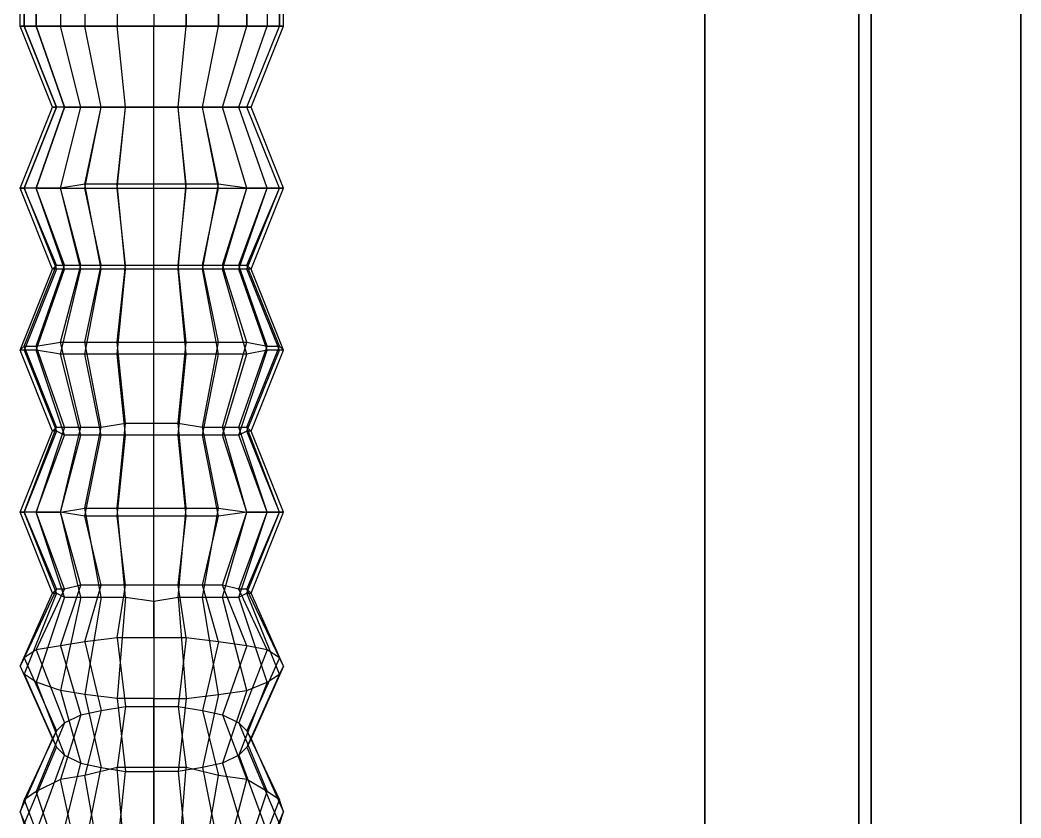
# Model space of a CAD drawing. Header units: metres. Extents: x 114 to 218, y 8 to 180.
# Drawn here: x 174.588 to 178.387, y 123.226 to 126.256 of the extents above; entities that cross this region are included whole.
import ezdxf

# ---------------------------------------------------------------- set-up
doc = ezdxf.new("R2010")
doc.units = ezdxf.units.M
doc.header["$MEASUREMENT"] = 0
for name, color, linetype in [('M-SA2S-Flex', 7, 'Continuous'), ('M-SA2S-Round', 7, 'Continuous'), ('S-3D-BEAM', 7, 'Continuous')]:
    doc.layers.add(name, color=color, linetype=linetype)

msp = doc.modelspace()

# ---------------------------------------------------------------- linework, layer by layer
at = {"layer": 'M-SA2S-Flex', "color": 5, "true_color": 0x0000ff}
for points in [[(174.6492, 126.2327), (174.7569, 125.925), (174.7261, 125.925), (174.603, 125.6174), (174.5877, 125.6174), (174.7107, 125.925), (174.7261, 125.925), (174.603, 126.2327)], [(174.603, 126.2327), (174.7261, 125.925), (174.7107, 125.925), (174.5877, 126.2327)], [(175.0953, 126.2327), (175.2183, 126.2327), (175.3414, 126.2327), (175.449, 126.2327), (175.526, 126.2327), (175.5721, 126.2327), (175.5875, 126.2327), (175.5721, 126.2327), (175.526, 126.2327), (175.449, 126.2327), (175.3414, 126.2327), (175.2183, 126.2327), (175.0953, 126.2327), (174.9568, 126.2327), (174.8338, 126.2327), (174.7415, 126.2327), (174.6492, 126.2327), (174.603, 126.2327), (174.5877, 126.2327), (174.603, 126.2327), (174.6492, 126.2327), (174.7415, 126.2327), (174.8338, 126.2327), (174.9568, 126.2327), (175.0953, 126.2327)], [(174.5877, 126.2327), (174.5877, 126.2327)], [(174.603, 126.2327), (174.603, 126.2327)], [(174.603, 126.2327), (174.603, 126.2327)], [(174.8184, 125.925), (174.7569, 125.925), (174.6492, 126.2327)], [(174.6492, 126.2327), (174.6492, 126.2327)], [(174.6492, 126.2327), (174.6492, 126.2327)], [(174.7569, 125.925), (174.8184, 125.925), (174.7415, 126.2327)], [(174.8953, 125.925), (174.8184, 125.925), (174.7415, 126.2327)], [(174.7415, 126.2327), (174.7415, 126.2327)], [(174.7415, 126.2327), (174.7415, 126.2327)], [(174.8184, 125.925), (174.8953, 125.925), (174.8338, 126.2327)], [(174.9876, 125.925), (174.8953, 125.925), (174.8338, 126.2327)], [(174.8338, 126.2327), (174.8338, 126.2327)], [(174.8338, 126.2327), (174.8338, 126.2327)], [(174.8953, 125.925), (174.9876, 125.925), (174.9568, 126.2327)], [(175.0953, 125.925), (174.9876, 125.925), (174.9568, 126.2327)], [(174.9568, 126.2327), (174.9568, 126.2327)], [(174.9568, 126.2327), (174.9568, 126.2327)], [(174.9876, 125.925), (175.0953, 125.925), (175.0953, 126.2327)], [(175.0953, 125.925), (175.1876, 125.925), (175.2183, 126.2327)], [(175.1876, 125.925), (175.0953, 125.925), (175.0953, 126.2327)], [(175.0953, 126.2327), (175.0953, 126.2327)], [(175.0953, 126.2327), (175.0953, 126.2327)], [(175.1876, 125.925), (175.2798, 125.925), (175.3414, 126.2327)], [(175.2798, 125.925), (175.1876, 125.925), (175.2183, 126.2327)], [(175.2183, 126.2327), (175.2183, 126.2327)], [(175.2183, 126.2327), (175.2183, 126.2327)], [(175.2798, 125.925), (175.3568, 125.925), (175.449, 126.2327)], [(175.3568, 125.925), (175.2798, 125.925), (175.3414, 126.2327)], [(175.3414, 126.2327), (175.3414, 126.2327)], [(175.3414, 126.2327), (175.3414, 126.2327)], [(175.3568, 125.925), (175.4183, 125.925), (175.526, 126.2327)], [(175.4183, 125.925), (175.3568, 125.925), (175.449, 126.2327)], [(175.4183, 125.925), (175.449, 125.925), (175.5721, 126.2327)], [(175.449, 125.925), (175.4183, 125.925), (175.526, 126.2327)], [(175.449, 125.925), (175.4644, 125.925), (175.5875, 126.2327)], [(175.4644, 125.925), (175.449, 125.925), (175.5721, 126.2327)], [(175.449, 126.2327), (175.449, 126.2327)], [(175.449, 126.2327), (175.449, 126.2327)], [(175.526, 126.2327), (175.526, 126.2327)], [(175.526, 126.2327), (175.526, 126.2327)], [(175.5721, 126.2327), (175.5721, 126.2327)], [(175.5721, 126.2327), (175.5721, 126.2327)], [(175.5875, 126.2327), (175.5875, 126.2327)], [(174.7569, 125.925), (174.6492, 125.6174), (174.603, 125.6174), (174.7261, 125.3098), (174.7107, 125.3098), (174.5877, 125.6174), (174.603, 125.6174), (174.7261, 125.925)], [(174.6492, 125.6174), (174.7415, 125.6174), (174.8184, 125.925)], [(174.7415, 125.6174), (174.6492, 125.6174), (174.7569, 125.925)], [(174.7107, 125.925), (174.7107, 125.925)], [(174.7569, 125.925), (174.7261, 125.925)], [(174.7261, 125.925), (174.7261, 125.925)], [(174.7261, 125.925), (174.7261, 125.925)], [(174.7415, 125.6174), (174.8338, 125.6174), (174.8953, 125.925)], [(174.8338, 125.6328), (174.7415, 125.6174), (174.8184, 125.925)], [(174.7569, 125.925), (174.7569, 125.925)], [(174.7569, 125.925), (174.7569, 125.925)], [(174.8184, 125.925), (174.8184, 125.925)], [(174.8184, 125.925), (174.8184, 125.925)], [(174.8338, 125.6174), (174.9568, 125.6174), (174.9876, 125.925)], [(174.9568, 125.6328), (174.8338, 125.6328), (174.8953, 125.925)], [(174.8953, 125.925), (174.8953, 125.925)], [(174.8953, 125.925), (174.8953, 125.925)], [(174.9568, 125.6174), (175.0953, 125.6174), (175.0953, 125.925)], [(175.0953, 125.6328), (174.9568, 125.6328), (174.9876, 125.925)], [(174.9876, 125.925), (174.9876, 125.925)], [(174.9876, 125.925), (174.9876, 125.925)], [(175.0953, 125.6174), (175.2183, 125.6174), (175.1876, 125.925)], [(175.2183, 125.6328), (175.0953, 125.6328), (175.0953, 125.925)], [(175.0953, 125.925), (175.0953, 125.925)], [(175.0953, 125.925), (175.0953, 125.925)], [(175.3414, 125.6328), (175.2183, 125.6328), (175.1876, 125.925)], [(175.1876, 125.925), (175.1876, 125.925)], [(175.1876, 125.925), (175.1876, 125.925)], [(175.2183, 125.6174), (175.3414, 125.6174), (175.2798, 125.925)], [(175.449, 125.6174), (175.3414, 125.6328), (175.2798, 125.925)], [(175.2798, 125.925), (175.2798, 125.925)], [(175.2798, 125.925), (175.2798, 125.925)], [(175.3414, 125.6174), (175.449, 125.6174), (175.3568, 125.925)], [(175.526, 125.6174), (175.449, 125.6174), (175.3568, 125.925)], [(175.3568, 125.925), (175.3568, 125.925)], [(175.3568, 125.925), (175.3568, 125.925)], [(175.449, 125.6174), (175.526, 125.6174), (175.4183, 125.925)], [(175.5721, 125.6174), (175.526, 125.6174), (175.4183, 125.925)], [(175.4183, 125.925), (175.4183, 125.925)], [(175.4183, 125.925), (175.4183, 125.925)], [(175.526, 125.6174), (175.5721, 125.6174), (175.449, 125.925)], [(175.5875, 125.6174), (175.5721, 125.6174), (175.449, 125.925)], [(175.449, 125.925), (175.449, 125.925)], [(175.449, 125.925), (175.449, 125.925)], [(175.5721, 125.6174), (175.5875, 125.6174), (175.4644, 125.925)], [(175.4644, 125.925), (175.4644, 125.925)], [(174.7261, 125.3098), (174.603, 125.0021), (174.5877, 125.0021), (174.7107, 125.3098), (174.7261, 125.3251), (174.603, 125.6174)], [(174.5877, 125.6174), (174.5877, 125.6174)], [(174.6492, 125.6174), (174.603, 125.6174)], [(174.603, 125.6174), (174.603, 125.6174)], [(174.603, 125.6174), (174.603, 125.6174)], [(174.7261, 125.3251), (174.7569, 125.3251), (174.6492, 125.6174)], [(174.8184, 125.3098), (174.7569, 125.3098), (174.6492, 125.6174)], [(174.6492, 125.6174), (174.6492, 125.6174)], [(174.6492, 125.6174), (174.6492, 125.6174)], [(174.7569, 125.3251), (174.8184, 125.3251), (174.7415, 125.6174)], [(174.8953, 125.3098), (174.8184, 125.3098), (174.7415, 125.6174)], [(174.7415, 125.6174), (174.7415, 125.6174)], [(174.7415, 125.6174), (174.7415, 125.6174)], [(174.8184, 125.3251), (174.8953, 125.3251), (174.8338, 125.6174)], [(174.9876, 125.3098), (174.8953, 125.3098), (174.8338, 125.6328)], [(174.8338, 125.6328), (174.8338, 125.6328)], [(174.8338, 125.6174), (174.8338, 125.6174)], [(174.8953, 125.3251), (174.9876, 125.3251), (174.9568, 125.6174)], [(175.0953, 125.3098), (174.9876, 125.3098), (174.9568, 125.6328)], [(174.9568, 125.6328), (174.9568, 125.6328)], [(174.9568, 125.6174), (174.9568, 125.6174)], [(174.9876, 125.3251), (175.0953, 125.3251), (175.0953, 125.6174)], [(175.1876, 125.3098), (175.0953, 125.3098), (175.0953, 125.6328)], [(175.0953, 125.6328), (175.0953, 125.6328)], [(175.0953, 125.3251), (175.1876, 125.3251), (175.2183, 125.6174)], [(175.0953, 125.6174), (175.0953, 125.6174)], [(175.2798, 125.3098), (175.1876, 125.3098), (175.2183, 125.6328)], [(175.1876, 125.3251), (175.2798, 125.3251), (175.3414, 125.6174)], [(175.2183, 125.6328), (175.2183, 125.6328)], [(175.2183, 125.6174), (175.2183, 125.6174)], [(175.3568, 125.3098), (175.2798, 125.3098), (175.3414, 125.6328)], [(175.2798, 125.3251), (175.3568, 125.3251), (175.449, 125.6174)], [(175.3414, 125.6328), (175.3414, 125.6328)], [(175.3414, 125.6174), (175.3414, 125.6174)], [(175.3568, 125.3251), (175.4183, 125.3251), (175.526, 125.6174)], [(175.4183, 125.3098), (175.3568, 125.3098), (175.449, 125.6174)], [(175.4183, 125.3251), (175.449, 125.3251), (175.5721, 125.6174)], [(175.449, 125.3098), (175.4183, 125.3098), (175.526, 125.6174)], [(175.449, 125.3251), (175.4644, 125.3098), (175.5875, 125.6174)], [(175.4644, 125.3098), (175.449, 125.3098), (175.5721, 125.6174)], [(175.449, 125.6174), (175.449, 125.6174)], [(175.449, 125.6174), (175.449, 125.6174)], [(175.526, 125.6174), (175.526, 125.6174)], [(175.526, 125.6174), (175.526, 125.6174)], [(175.5721, 125.6174), (175.5721, 125.6174)], [(175.5721, 125.6174), (175.5721, 125.6174)], [(175.5875, 125.6174), (175.5875, 125.6174)], [(174.603, 125.0021), (174.7261, 124.6945), (174.7107, 124.6945), (174.5877, 125.0021), (174.603, 125.0175), (174.7261, 125.3251)], [(174.603, 125.0175), (174.6492, 125.0175), (174.7569, 125.3251)], [(174.6492, 125.0175), (174.7415, 125.0329), (174.8184, 125.3251)], [(174.7415, 124.9867), (174.6492, 125.0021), (174.7569, 125.3098)], [(174.7107, 125.3098), (174.7107, 125.3098)], [(174.7261, 125.3251), (174.7261, 125.3251)], [(174.7569, 125.3098), (174.7261, 125.3098)], [(174.7261, 125.3098), (174.7261, 125.3098)], [(174.7415, 125.0329), (174.8338, 125.0329), (174.8953, 125.3251)], [(174.8338, 124.9867), (174.7415, 124.9867), (174.8184, 125.3098)], [(174.7569, 125.3251), (174.7569, 125.3251)], [(174.7569, 125.3098), (174.7569, 125.3098)], [(174.8184, 125.3251), (174.8184, 125.3251)], [(174.8184, 125.3098), (174.8184, 125.3098)], [(174.8338, 125.0329), (174.9568, 125.0329), (174.9876, 125.3251)], [(174.9568, 124.9867), (174.8338, 124.9867), (174.8953, 125.3098)], [(174.8953, 125.3251), (174.8953, 125.3251)], [(174.8953, 125.3098), (174.8953, 125.3098)], [(174.9568, 125.0329), (175.0953, 125.0329), (175.0953, 125.3251)], [(175.0953, 124.9867), (174.9568, 124.9867), (174.9876, 125.3098)], [(174.9876, 125.3251), (174.9876, 125.3251)], [(174.9876, 125.3098), (174.9876, 125.3098)], [(175.0953, 125.0329), (175.2183, 125.0329), (175.1876, 125.3251)], [(175.0953, 125.3251), (175.0953, 125.3251)], [(175.2183, 124.9867), (175.0953, 124.9867), (175.0953, 125.3098)], [(175.0953, 125.3098), (175.0953, 125.3098)], [(175.1876, 125.3251), (175.1876, 125.3251)], [(175.3414, 124.9867), (175.2183, 124.9867), (175.1876, 125.3098)], [(175.1876, 125.3098), (175.1876, 125.3098)], [(175.2183, 125.0329), (175.3414, 125.0329), (175.2798, 125.3251)], [(175.2798, 125.3251), (175.2798, 125.3251)], [(175.449, 124.9867), (175.3414, 124.9867), (175.2798, 125.3098)], [(175.2798, 125.3098), (175.2798, 125.3098)], [(175.3414, 125.0329), (175.449, 125.0329), (175.3568, 125.3251)], [(175.3568, 125.3251), (175.3568, 125.3251)], [(175.526, 125.0021), (175.449, 124.9867), (175.3568, 125.3098)], [(175.3568, 125.3098), (175.3568, 125.3098)], [(175.449, 125.0329), (175.526, 125.0175), (175.4183, 125.3251)], [(175.4183, 125.3251), (175.4183, 125.3251)], [(175.5721, 125.0021), (175.526, 125.0021), (175.4183, 125.3098)], [(175.4183, 125.3098), (175.4183, 125.3098)], [(175.526, 125.0175), (175.5721, 125.0175), (175.449, 125.3251)], [(175.449, 125.3251), (175.449, 125.3251)], [(175.5875, 125.0021), (175.5721, 125.0021), (175.449, 125.3098)], [(175.449, 125.3098), (175.449, 125.3098)], [(175.5721, 125.0175), (175.5875, 125.0021), (175.4644, 125.3098)], [(175.4644, 125.3098), (175.4644, 125.3098)], [(174.7261, 124.6945), (174.603, 124.3869), (174.5877, 124.3869), (174.7107, 124.6945), (174.7261, 124.7099), (174.603, 125.0175)], [(174.5877, 125.0021), (174.5877, 125.0021)], [(174.603, 125.0175), (174.603, 125.0175)], [(174.6492, 125.0021), (174.603, 125.0021)], [(174.603, 125.0021), (174.603, 125.0021)], [(174.7261, 124.7099), (174.7569, 124.7099), (174.6492, 125.0175)], [(174.6492, 125.0175), (174.6492, 125.0175)], [(174.8184, 124.6791), (174.7569, 124.6791), (174.6492, 125.0021)], [(174.6492, 125.0021), (174.6492, 125.0021)], [(174.7569, 124.7099), (174.8184, 124.7099), (174.7415, 125.0329)], [(174.7415, 125.0329), (174.7415, 125.0329)], [(174.8184, 124.7099), (174.8953, 124.7099), (174.8338, 125.0329)], [(174.8338, 125.0329), (174.8338, 125.0329)], [(174.8953, 124.7099), (174.9876, 124.7253), (174.9568, 125.0329)], [(174.9568, 125.0329), (174.9568, 125.0329)], [(174.9876, 124.7253), (175.0953, 124.7253), (175.0953, 125.0329)], [(175.0953, 124.7253), (175.1876, 124.7253), (175.2183, 125.0329)], [(175.0953, 125.0329), (175.0953, 125.0329)], [(175.1876, 124.7253), (175.2798, 124.7099), (175.3414, 125.0329)], [(175.2183, 125.0329), (175.2183, 125.0329)], [(175.2798, 124.7099), (175.3568, 124.7099), (175.449, 125.0329)], [(175.3414, 125.0329), (175.3414, 125.0329)], [(175.3568, 124.7099), (175.4183, 124.7099), (175.526, 125.0175)], [(175.4183, 124.7099), (175.449, 124.7099), (175.5721, 125.0175)], [(175.449, 124.6945), (175.4183, 124.6791), (175.526, 125.0021)], [(175.449, 125.0329), (175.449, 125.0329)], [(175.449, 124.7099), (175.4644, 124.6945), (175.5875, 125.0021)], [(175.4644, 124.6945), (175.449, 124.6945), (175.5721, 125.0021)], [(175.526, 125.0175), (175.526, 125.0175)], [(175.526, 125.0021), (175.526, 125.0021)], [(175.5721, 125.0175), (175.5721, 125.0175)], [(175.5721, 125.0021), (175.5721, 125.0021)], [(175.5875, 125.0021), (175.5875, 125.0021)], [(174.8953, 124.6791), (174.8184, 124.6791), (174.7415, 124.9867)], [(174.7415, 124.9867), (174.7415, 124.9867)], [(174.9876, 124.6791), (174.8953, 124.6791), (174.8338, 124.9867)], [(174.8338, 124.9867), (174.8338, 124.9867)], [(175.0953, 124.6791), (174.9876, 124.6791), (174.9568, 124.9867)], [(174.9568, 124.9867), (174.9568, 124.9867)], [(175.1876, 124.6791), (175.0953, 124.6791), (175.0953, 124.9867)], [(175.0953, 124.9867), (175.0953, 124.9867)], [(175.2798, 124.6791), (175.1876, 124.6791), (175.2183, 124.9867)], [(175.2183, 124.9867), (175.2183, 124.9867)], [(175.3568, 124.6791), (175.2798, 124.6791), (175.3414, 124.9867)], [(175.3414, 124.9867), (175.3414, 124.9867)], [(175.4183, 124.6791), (175.3568, 124.6791), (175.449, 124.9867)], [(175.449, 124.9867), (175.449, 124.9867)], [(174.7569, 124.7099), (174.6492, 124.3869), (174.603, 124.3869), (174.7261, 124.0946), (174.7107, 124.0792), (174.5877, 124.3869), (174.603, 124.3869), (174.7261, 124.7099)], [(174.6492, 124.3869), (174.7415, 124.3869), (174.8184, 124.7099)], [(174.7107, 124.6945), (174.7107, 124.6945)], [(174.7261, 124.7099), (174.7261, 124.7099)], [(174.7569, 124.6791), (174.7261, 124.6945)], [(174.7261, 124.6945), (174.7261, 124.6945)], [(174.7415, 124.3869), (174.8338, 124.4022), (174.8953, 124.7099)], [(174.7569, 124.7099), (174.7569, 124.7099)], [(174.8184, 124.7099), (174.8184, 124.7099)], [(174.8338, 124.4022), (174.9568, 124.4022), (174.9876, 124.7253)], [(174.8953, 124.7099), (174.8953, 124.7099)], [(174.9568, 124.4022), (175.0953, 124.4022), (175.0953, 124.7253)], [(174.9876, 124.7253), (174.9876, 124.7253)], [(175.0953, 124.4022), (175.2183, 124.4022), (175.1876, 124.7253)], [(175.0953, 124.7253), (175.0953, 124.7253)], [(175.1876, 124.7253), (175.1876, 124.7253)], [(175.2183, 124.4022), (175.3414, 124.4022), (175.2798, 124.7099)], [(175.2798, 124.7099), (175.2798, 124.7099)], [(175.3414, 124.4022), (175.449, 124.3869), (175.3568, 124.7099)], [(175.3568, 124.7099), (175.3568, 124.7099)], [(175.449, 124.3869), (175.526, 124.3869), (175.4183, 124.7099)], [(175.4183, 124.7099), (175.4183, 124.7099)], [(175.526, 124.3869), (175.5721, 124.3869), (175.449, 124.7099)], [(175.449, 124.7099), (175.449, 124.7099)], [(175.5875, 124.3869), (175.5721, 124.3869), (175.449, 124.6945)], [(175.449, 124.6945), (175.449, 124.6945)], [(175.5721, 124.3869), (175.5875, 124.3869), (175.4644, 124.6945)], [(175.4644, 124.6945), (175.4644, 124.6945)], [(174.7415, 124.3869), (174.6492, 124.3869), (174.7569, 124.6791)], [(174.8338, 124.3715), (174.7415, 124.3869), (174.8184, 124.6791)], [(174.7569, 124.6791), (174.7569, 124.6791)], [(174.8184, 124.6791), (174.8184, 124.6791)], [(174.9568, 124.3715), (174.8338, 124.3715), (174.8953, 124.6791)], [(174.8953, 124.6791), (174.8953, 124.6791)], [(175.0953, 124.3715), (174.9568, 124.3715), (174.9876, 124.6791)], [(174.9876, 124.6791), (174.9876, 124.6791)], [(175.2183, 124.3715), (175.0953, 124.3715), (175.0953, 124.6791)], [(175.0953, 124.6791), (175.0953, 124.6791)], [(175.3414, 124.3715), (175.2183, 124.3715), (175.1876, 124.6791)], [(175.1876, 124.6791), (175.1876, 124.6791)], [(175.449, 124.3869), (175.3414, 124.3715), (175.2798, 124.6791)], [(175.2798, 124.6791), (175.2798, 124.6791)], [(175.526, 124.3869), (175.449, 124.3869), (175.3568, 124.6791)], [(175.3568, 124.6791), (175.3568, 124.6791)], [(175.5721, 124.3869), (175.526, 124.3869), (175.4183, 124.6791)], [(175.4183, 124.6791), (175.4183, 124.6791)], [(174.8184, 124.0638), (174.8953, 124.0638), (174.8338, 124.4022)], [(174.8338, 124.4022), (174.8338, 124.4022)], [(174.8953, 124.0638), (174.9876, 124.0638), (174.9568, 124.4022)], [(174.9568, 124.4022), (174.9568, 124.4022)], [(174.9876, 124.0638), (175.0953, 124.0485), (175.0953, 124.4022)], [(175.0953, 124.0485), (175.1876, 124.0638), (175.2183, 124.4022)], [(175.0953, 124.4022), (175.0953, 124.4022)], [(175.1876, 124.0638), (175.2798, 124.0638), (175.3414, 124.4022)], [(175.2183, 124.4022), (175.2183, 124.4022)], [(175.3414, 124.4022), (175.3414, 124.4022)], [(174.7261, 124.0946), (174.603, 123.8331), (174.5877, 123.8024), (174.7107, 124.0792), (174.7261, 124.0792), (174.603, 124.3869)], [(174.5877, 124.3869), (174.5877, 124.3869)], [(174.6492, 124.3869), (174.603, 124.3869)], [(174.603, 124.3869), (174.603, 124.3869)], [(174.603, 124.3869), (174.603, 124.3869)], [(174.7261, 124.0792), (174.7569, 124.0638), (174.6492, 124.3869)], [(174.8184, 124.11), (174.7569, 124.0946), (174.6492, 124.3869)], [(174.6492, 124.3869), (174.6492, 124.3869)], [(174.6492, 124.3869), (174.6492, 124.3869)], [(174.7569, 124.0638), (174.8184, 124.0638), (174.7415, 124.3869)], [(174.8953, 124.11), (174.8184, 124.11), (174.7415, 124.3869)], [(174.7415, 124.3869), (174.7415, 124.3869)], [(174.7415, 124.3869), (174.7415, 124.3869)], [(174.9876, 124.11), (174.8953, 124.11), (174.8338, 124.3715)], [(174.8338, 124.3715), (174.8338, 124.3715)], [(175.0953, 124.11), (174.9876, 124.11), (174.9568, 124.3715)], [(174.9568, 124.3715), (174.9568, 124.3715)], [(175.1876, 124.11), (175.0953, 124.11), (175.0953, 124.3715)], [(175.0953, 124.3715), (175.0953, 124.3715)], [(175.2798, 124.11), (175.1876, 124.11), (175.2183, 124.3715)], [(175.2183, 124.3715), (175.2183, 124.3715)], [(175.2798, 124.0638), (175.3568, 124.0638), (175.449, 124.3869)], [(175.3568, 124.11), (175.2798, 124.11), (175.3414, 124.3715)], [(175.3414, 124.3715), (175.3414, 124.3715)], [(175.3568, 124.0638), (175.4183, 124.0638), (175.526, 124.3869)], [(175.4183, 124.0946), (175.3568, 124.11), (175.449, 124.3869)], [(175.4183, 124.0638), (175.449, 124.0792), (175.5721, 124.3869)], [(175.449, 124.0946), (175.4183, 124.0946), (175.526, 124.3869)], [(175.449, 124.0792), (175.4644, 124.0792), (175.5875, 124.3869)], [(175.4644, 124.0792), (175.449, 124.0946), (175.5721, 124.3869)], [(175.449, 124.3869), (175.449, 124.3869)], [(175.449, 124.3869), (175.449, 124.3869)], [(175.526, 124.3869), (175.526, 124.3869)], [(175.526, 124.3869), (175.526, 124.3869)], [(175.5721, 124.3869), (175.5721, 124.3869)], [(175.5721, 124.3869), (175.5721, 124.3869)], [(175.5875, 124.3869), (175.5875, 124.3869)], [(174.7415, 123.8793), (174.6492, 123.8639), (174.7569, 124.0946)], [(174.7569, 124.0946), (174.7261, 124.0946)], [(174.7261, 124.0946), (174.7261, 124.0946)], [(174.8338, 123.8946), (174.7415, 123.8793), (174.8184, 124.11)], [(174.7569, 124.0946), (174.7569, 124.0946)], [(174.8184, 124.11), (174.8184, 124.11)], [(174.9568, 123.91), (174.8338, 123.8946), (174.8953, 124.11)], [(174.8953, 124.11), (174.8953, 124.11)], [(175.0953, 123.91), (174.9568, 123.91), (174.9876, 124.11)], [(174.9876, 124.11), (174.9876, 124.11)], [(175.2183, 123.91), (175.0953, 123.91), (175.0953, 124.11)], [(175.0953, 124.11), (175.0953, 124.11)], [(175.3414, 123.8946), (175.2183, 123.91), (175.1876, 124.11)], [(175.1876, 124.11), (175.1876, 124.11)], [(175.449, 123.8793), (175.3414, 123.8946), (175.2798, 124.11)], [(175.2798, 124.11), (175.2798, 124.11)], [(175.526, 123.8639), (175.449, 123.8793), (175.3568, 124.11)], [(175.3568, 124.11), (175.3568, 124.11)], [(175.5721, 123.8331), (175.526, 123.8639), (175.4183, 124.0946)], [(175.4183, 124.0946), (175.4183, 124.0946)], [(175.5875, 123.8024), (175.5721, 123.8331), (175.449, 124.0946)], [(175.449, 124.0946), (175.449, 124.0946)], [(174.7261, 124.0792), (174.603, 123.7716)], [(174.7569, 124.0638), (174.6492, 123.7408)], [(174.7107, 124.0792), (174.7107, 124.0792)], [(174.7261, 124.0792), (174.7261, 124.0792)], [(174.8184, 124.0638), (174.7415, 123.7101)], [(174.7569, 124.0638), (174.7569, 124.0638)], [(174.8184, 124.0638), (174.8184, 124.0638)], [(174.8953, 124.0638), (174.8338, 123.6947)], [(174.8953, 124.0638), (174.8953, 124.0638)], [(174.9876, 124.0638), (174.9568, 123.6793)], [(174.9876, 124.0638), (174.9876, 124.0638)], [(175.0953, 124.0485), (175.0953, 123.6793)], [(175.0953, 124.0485), (175.0953, 124.0485)], [(175.1876, 124.0638), (175.2183, 123.6793), (175.3414, 123.6947), (175.2798, 124.0638)], [(175.1876, 124.0638), (175.1876, 124.0638)], [(175.2798, 124.0638), (175.2798, 124.0638)], [(175.3414, 123.6947), (175.449, 123.7101), (175.3568, 124.0638)], [(175.3568, 124.0638), (175.3568, 124.0638)], [(175.449, 123.7101), (175.526, 123.7408), (175.4183, 124.0638)], [(175.4183, 124.0638), (175.4183, 124.0638)], [(175.526, 123.7408), (175.5721, 123.7716), (175.449, 124.0792)], [(175.449, 124.0792), (175.449, 124.0792)], [(175.5721, 123.7716), (175.5875, 123.8024), (175.4644, 124.0792)], [(175.4644, 124.0792), (175.4644, 124.0792)], [(174.9568, 123.91), (174.9876, 123.6485)], [(174.9568, 123.91), (174.9568, 123.91)], [(175.0953, 123.91), (175.0953, 123.6485)], [(175.0953, 123.91), (175.0953, 123.91)], [(175.2183, 123.91), (175.1876, 123.6485)], [(175.2183, 123.91), (175.2183, 123.91)], [(174.6492, 123.8639), (174.603, 123.8331)], [(174.6492, 123.8639), (174.7569, 123.587)], [(174.6492, 123.8639), (174.6492, 123.8639)], [(174.7415, 123.8793), (174.8184, 123.6178)], [(174.7415, 123.8793), (174.7415, 123.8793)], [(174.8338, 123.8946), (174.8953, 123.6331)], [(174.8338, 123.8946), (174.8338, 123.8946)], [(175.3414, 123.8946), (175.2798, 123.6331)], [(175.3414, 123.8946), (175.3414, 123.8946)], [(175.449, 123.8793), (175.3568, 123.6178)], [(175.526, 123.8639), (175.4183, 123.587)], [(175.449, 123.8793), (175.449, 123.8793)], [(175.526, 123.8639), (175.526, 123.8639)], [(174.603, 123.8331), (174.7261, 123.5562)], [(174.603, 123.8331), (174.603, 123.8331)], [(175.5721, 123.8331), (175.449, 123.5562)], [(175.5721, 123.8331), (175.5721, 123.8331)], [(174.603, 123.7716), (174.5877, 123.8024), (174.7107, 123.5255), (174.7261, 123.4947)], [(174.5877, 123.8024), (174.5877, 123.8024)], [(175.5875, 123.8024), (175.4644, 123.5255)], [(175.5875, 123.8024), (175.5875, 123.8024)], [(174.6492, 123.7408), (174.603, 123.7716), (174.7261, 123.4947), (174.7569, 123.464)], [(174.603, 123.7716), (174.603, 123.7716)], [(175.5721, 123.7716), (175.449, 123.4947)], [(175.5721, 123.7716), (175.5721, 123.7716)], [(174.7415, 123.7101), (174.6492, 123.7408), (174.7569, 123.464), (174.8184, 123.4332)], [(174.6492, 123.7408), (174.6492, 123.7408)], [(174.8338, 123.6947), (174.7415, 123.7101), (174.8184, 123.4332), (174.8953, 123.4178)], [(174.7415, 123.7101), (174.7415, 123.7101)], [(175.449, 123.7101), (175.3568, 123.4332)], [(175.526, 123.7408), (175.4183, 123.464)], [(175.449, 123.7101), (175.449, 123.7101)], [(175.526, 123.7408), (175.526, 123.7408)], [(174.9568, 123.6793), (174.8338, 123.6947), (174.8953, 123.4178), (174.9876, 123.4024)], [(174.8338, 123.6947), (174.8338, 123.6947)], [(175.0953, 123.6793), (174.9568, 123.6793), (174.9876, 123.4024), (175.0953, 123.4024), (175.0953, 123.6793), (175.2183, 123.6793), (175.1876, 123.4024)], [(174.9568, 123.6793), (174.9568, 123.6793)], [(175.0953, 123.6793), (175.0953, 123.6793)], [(175.2183, 123.6793), (175.2183, 123.6793)], [(175.3414, 123.6947), (175.2798, 123.4178)], [(175.3414, 123.6947), (175.3414, 123.6947)], [(174.8184, 123.6178), (174.8953, 123.6331), (174.8338, 123.387), (174.7415, 123.3717)], [(174.8953, 123.6331), (174.9876, 123.6485), (174.9568, 123.4178), (174.8338, 123.387)], [(174.8953, 123.6331), (174.8953, 123.6331)], [(174.9876, 123.6485), (175.0953, 123.6485), (175.0953, 123.4178), (174.9568, 123.4178)], [(174.9876, 123.6485), (174.9876, 123.6485)], [(175.0953, 123.6485), (175.1876, 123.6485), (175.2183, 123.4178), (175.0953, 123.4178)], [(175.0953, 123.6485), (175.0953, 123.6485)], [(175.1876, 123.6485), (175.2798, 123.6331), (175.3414, 123.387), (175.2183, 123.4178)], [(175.1876, 123.6485), (175.1876, 123.6485)], [(175.2798, 123.6331), (175.3568, 123.6178), (175.449, 123.3717), (175.3414, 123.387)], [(175.2798, 123.6331), (175.2798, 123.6331)], [(174.7569, 123.587), (174.8184, 123.6178), (174.7415, 123.3717), (174.6492, 123.3255)], [(174.8184, 123.6178), (174.8184, 123.6178)], [(175.3568, 123.6178), (175.4183, 123.587), (175.526, 123.3255), (175.449, 123.3717)], [(175.3568, 123.6178), (175.3568, 123.6178)], [(174.5877, 123.2486), (174.7107, 123.5255), (174.7261, 123.5562), (174.603, 123.2948), (174.5877, 123.2486)], [(174.7261, 123.5562), (174.7569, 123.587), (174.6492, 123.3255), (174.603, 123.2948)], [(174.7261, 123.5562), (174.7261, 123.5562)], [(174.7569, 123.587), (174.7569, 123.587)], [(175.4183, 123.587), (175.449, 123.5562), (175.5721, 123.2948), (175.526, 123.3255)], [(175.4183, 123.587), (175.4183, 123.587)], [(175.449, 123.5562), (175.4644, 123.5255), (175.5875, 123.2486), (175.5721, 123.2948)], [(175.449, 123.5562), (175.449, 123.5562)], [(174.7107, 123.5255), (174.7107, 123.5255)], [(175.4644, 123.5255), (175.449, 123.4947), (175.5721, 123.2025), (175.5875, 123.2486)], [(175.4644, 123.5255), (175.4644, 123.5255)], [(174.603, 123.2948), (174.7261, 122.9717), (174.7107, 122.9564), (174.5877, 123.2486), (174.603, 123.2025), (174.7261, 123.4947)], [(174.7261, 123.4947), (174.7261, 123.4947)], [(175.449, 123.4947), (175.4183, 123.464), (175.526, 123.1717), (175.5721, 123.2025)], [(175.449, 123.4947), (175.449, 123.4947)], [(174.603, 123.2025), (174.6492, 123.1717), (174.7569, 123.464)], [(174.7569, 123.464), (174.7569, 123.464)], [(175.4183, 123.464), (175.3568, 123.4332), (175.449, 123.1256), (175.526, 123.1717)], [(175.4183, 123.464), (175.4183, 123.464)], [(174.6492, 123.1717), (174.7415, 123.1256), (174.8184, 123.4332)], [(174.7415, 123.1256), (174.8338, 123.1102), (174.8953, 123.4178)], [(174.8184, 123.4332), (174.8184, 123.4332)], [(174.8338, 123.1102), (174.9568, 123.0948), (174.9876, 123.4024)], [(174.8953, 123.4178), (174.8953, 123.4178)], [(175.0953, 123.0486), (174.9876, 123.0333), (174.9568, 123.4178)], [(174.9568, 123.4178), (174.9568, 123.4178)], [(174.9876, 123.4024), (174.9876, 123.4024)], [(175.1876, 123.0333), (175.0953, 123.0486), (175.0953, 123.4178)], [(175.0953, 123.4178), (175.0953, 123.4178)], [(175.1876, 123.4024), (175.0953, 123.4024), (175.0953, 123.0794), (175.2183, 123.0948)], [(175.0953, 123.4024), (175.0953, 123.4024)], [(175.2798, 123.0333), (175.1876, 123.0333), (175.2183, 123.4178)], [(175.2798, 123.4178), (175.1876, 123.4024), (175.2183, 123.0948), (175.3414, 123.1102)], [(175.1876, 123.4024), (175.1876, 123.4024)], [(175.2183, 123.4178), (175.2183, 123.4178)], [(175.3568, 123.4332), (175.2798, 123.4178), (175.3414, 123.1102), (175.449, 123.1256)], [(175.2798, 123.4178), (175.2798, 123.4178)], [(175.3568, 123.4332), (175.3568, 123.4332)], [(174.8953, 123.0333), (174.8184, 123.0179), (174.7415, 123.3717)], [(174.7415, 123.3717), (174.7415, 123.3717)], [(174.9876, 123.0333), (174.8953, 123.0333), (174.8338, 123.387)], [(174.8338, 123.387), (174.8338, 123.387)], [(175.3568, 123.0179), (175.2798, 123.0333), (175.3414, 123.387)], [(175.3414, 123.387), (175.3414, 123.387)], [(175.4183, 123.0025), (175.3568, 123.0179), (175.449, 123.3717)], [(175.449, 123.3717), (175.449, 123.3717)], [(174.8184, 123.0179), (174.7569, 123.0025), (174.6492, 123.3255)], [(174.6492, 123.3255), (174.6492, 123.3255)], [(175.449, 122.9717), (175.4183, 123.0025), (175.526, 123.3255)], [(175.526, 123.3255), (175.526, 123.3255)], [(174.603, 123.2948), (174.603, 123.2948)], [(175.4644, 122.9564), (175.449, 122.9717), (175.5721, 123.2948)], [(175.5721, 123.2948), (175.5721, 123.2948)], [(174.5877, 123.2486), (174.5877, 123.2486)], [(175.449, 122.9256), (175.4644, 122.9564), (175.5875, 123.2486)], [(175.5875, 123.2486), (175.5875, 123.2486)]]:
    msp.add_lwpolyline(points, dxfattribs=at)
at = {"layer": 'M-SA2S-Round', "color": 5, "true_color": 0x0000ff}
for points in [[(174.5877, 126.2327), (174.5877, 132.2315), (174.603, 132.2315), (174.603, 126.2327), (174.603, 132.2315)], [(174.603, 132.2315), (174.6492, 132.2315), (174.6492, 126.2327)], [(174.6492, 132.2315), (174.7415, 132.2315), (174.7415, 126.2327)], [(174.6492, 126.2327), (174.6492, 132.2315)], [(174.7415, 132.2315), (174.8338, 132.2315), (174.8338, 126.2327)], [(174.7415, 132.2315), (174.7415, 126.2327)], [(174.7415, 132.2315), (174.8338, 132.2315), (174.8338, 126.2327), (174.7415, 126.2327)], [(174.8338, 132.2315), (174.9568, 132.2315), (174.9568, 126.2327)], [(174.8338, 132.2315), (174.9568, 132.2315), (174.9568, 126.2327), (174.8338, 126.2327)], [(174.9568, 132.2315), (175.0953, 132.2315), (175.0953, 126.2327)], [(174.9568, 132.2315), (175.0953, 132.2315), (175.0953, 126.2327), (174.9568, 126.2327)], [(175.0953, 126.2327), (175.2183, 126.2327), (175.2183, 132.2315)], [(175.0953, 132.2315), (175.2183, 132.2315), (175.2183, 126.2327)], [(175.2183, 132.2315), (175.3414, 132.2315), (175.3414, 126.2327)], [(175.3414, 126.2327), (175.3414, 132.2315)], [(175.3414, 132.2315), (175.449, 132.2315), (175.449, 126.2327)], [(175.5721, 132.2315), (175.526, 132.2315), (175.526, 126.2327), (175.449, 126.2327), (175.449, 132.2315), (175.526, 132.2315)], [(175.449, 132.2315), (175.526, 132.2315), (175.526, 126.2327), (175.5721, 126.2327)], [(175.5721, 126.2327), (175.5721, 132.2315), (175.5875, 132.2315), (175.5721, 132.2315), (175.5721, 126.2327)], [(175.5875, 126.2327), (175.5875, 132.2315)], [(175.526, 126.2327), (175.449, 126.2327), (175.3414, 126.2327), (175.2183, 126.2327), (175.0953, 126.2327), (174.9568, 126.2327), (174.8338, 126.2327), (174.7415, 126.2327), (174.6492, 126.2327), (174.603, 126.2327), (174.5877, 126.2327), (174.603, 126.2327), (174.6492, 126.2327), (174.7415, 126.2327)], [(174.5877, 126.2327), (174.5877, 126.2327)], [(174.603, 126.2327), (174.603, 126.2327)], [(174.603, 126.2327), (174.603, 126.2327)], [(174.6492, 126.2327), (174.6492, 126.2327)], [(174.6492, 126.2327), (174.6492, 126.2327)], [(174.7415, 126.2327), (174.7415, 126.2327)], [(174.7415, 126.2327), (174.7415, 126.2327)], [(174.8338, 126.2327), (174.8338, 126.2327)], [(174.8338, 126.2327), (174.8338, 126.2327)], [(174.9568, 126.2327), (174.9568, 126.2327)], [(174.9568, 126.2327), (174.9568, 126.2327)], [(175.0953, 126.2327), (175.0953, 126.2327)], [(175.0953, 126.2327), (175.0953, 126.2327)], [(175.2183, 126.2327), (175.3414, 126.2327), (175.449, 126.2327)], [(175.2183, 126.2327), (175.2183, 126.2327)], [(175.2183, 126.2327), (175.2183, 126.2327)], [(175.3414, 126.2327), (175.3414, 126.2327)], [(175.3414, 126.2327), (175.3414, 126.2327)], [(175.449, 126.2327), (175.449, 126.2327)], [(175.449, 126.2327), (175.449, 126.2327)], [(175.526, 126.2327), (175.5721, 126.2327)], [(175.526, 126.2327), (175.526, 126.2327)], [(175.526, 126.2327), (175.526, 126.2327)], [(175.5721, 126.2327), (175.5875, 126.2327), (175.5721, 126.2327)], [(175.5721, 126.2327), (175.5721, 126.2327)], [(175.5721, 126.2327), (175.5721, 126.2327)], [(175.5875, 126.2327), (175.5875, 126.2327)]]:
    msp.add_lwpolyline(points, dxfattribs=at)
at = {"layer": 'S-3D-BEAM', "color": 4, "true_color": 0x00ffff}
for points in [[(177.1872, 162.0105), (178.387, 162.0105), (178.387, 162.0105), (178.387, 107.8361), (177.1872, 107.8361), (177.1872, 162.0105)], [(177.1872, 107.8361), (177.1872, 162.0105), (177.1872, 107.8361)], [(177.7717, 162.0105), (177.1872, 162.0105), (177.1872, 162.0105), (177.1872, 107.8361), (177.7717, 107.8361), (177.7717, 162.0105)], [(177.1872, 162.0105), (177.7717, 162.0105), (177.7717, 162.0105), (177.7717, 107.8361), (177.1872, 107.8361), (177.1872, 162.0105)], [(177.1872, 107.8361), (177.1872, 162.0105), (177.1872, 107.8361)], [(178.387, 162.0105), (177.1872, 162.0105), (177.1872, 162.0105), (177.1872, 107.8361), (178.387, 107.8361), (178.387, 162.0105)], [(177.8178, 162.0105), (178.387, 162.0105), (177.8178, 162.0105), (177.8178, 162.0105), (177.8178, 107.8361), (178.387, 107.8361), (178.387, 162.0105), (178.387, 162.0105), (177.1872, 162.0105), (177.7717, 162.0105)], [(177.7717, 107.8361), (177.7717, 162.0105), (177.7717, 107.8361)], [(177.8178, 162.0105), (178.387, 162.0105), (178.387, 162.0105), (178.387, 107.8361), (177.8178, 107.8361), (177.8178, 162.0105)], [(177.8178, 107.8361), (177.8178, 162.0105), (177.8178, 107.8361)], [(178.387, 107.8361), (178.387, 162.0105), (178.387, 107.8361)], [(178.387, 107.8361), (178.387, 162.0105), (178.387, 107.8361)]]:
    msp.add_lwpolyline(points, dxfattribs=at)

doc.saveas('drawing.dxf')
